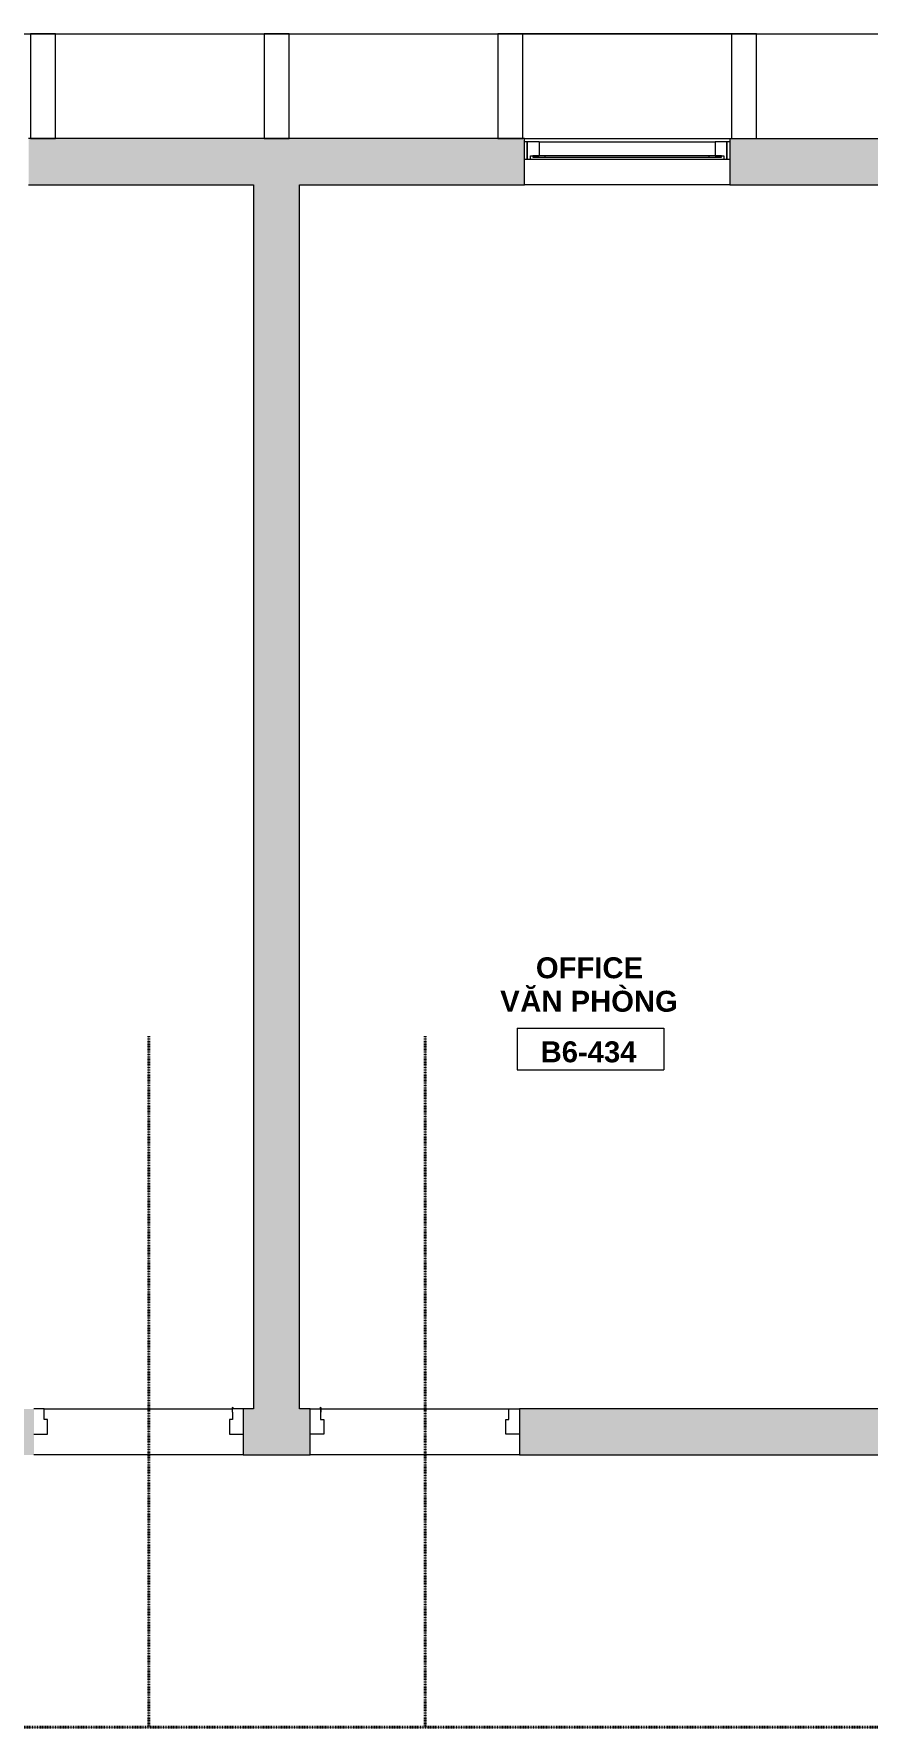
# Model space of a CAD drawing. Header units: millimetres. Extents: x -32790 to 17860, y 16874 to 75497.
# Drawn here: x -14700 to -10713, y 67412 to 75497 of the extents above; entities that cross this region are included whole.
import ezdxf

# ---------------------------------------------------------------- set-up
doc = ezdxf.new("R2010")
doc.units = ezdxf.units.MM
doc.linetypes.add('dash 1-1', pattern=[2, 1, -1])
for name, color, linetype, lineweight in [('A-AREA-IDEN', 2, 'Continuous', 9), ('A-DETL', 90, 'Continuous', 5), ('A-DOOR', 31, 'Continuous', 5), ('A-DOOR-FRAM', 31, 'Continuous', 5), ('A-GLAZ', 151, 'Continuous', 5), ('A-GLAZ-CWMG', 51, 'Continuous', 5), ('A-WALL', 113, 'Continuous', 5), ('A-WALL-PATT', 111, 'Continuous', 5)]:
    doc.layers.add(name, color=color, linetype=linetype, lineweight=lineweight)
doc.styles.add('Arial_B', font='arialbd.ttf', dxfattribs={"height": 100})

# ---------------------------------------------------------------- blocks, each defined once
blk = doc.blocks.new('DP3-D301 - DP3-D301-9166700-4th Traffic Floor Plan - Pedestrian')
at = {"layer": 'A-DOOR'}
for p, q in [((447, 113.1), (447, 94.1)), ((447, 94.1), (450, 94.1)), ((450, 94.1), (450, 108.5))]:
    blk.add_line(p, q, dxfattribs=at)
for centre, radius, start, end in [((450, 113.1), 3, 290.67889, 180), ((450, 113.1), 3, 48.00647, 121.33621), ((450, 113.1), 3, 48.00647, 121.33621), ((450, 113.1), 3, 48.00647, 121.33621), ((450, 113.1), 3, 48.00647, 121.33621), ((450, 113.1), 3, 48.00647, 121.33621), ((450, 113.1), 3, 48.00647, 121.33621), ((450, 113.1), 3, 48.00647, 121.33621), ((452.2, 108.4), 2.19, 120.92467, 176.93383)]:
    blk.add_arc(centre, radius, start, end, dxfattribs=at)
at = {"layer": 'A-DOOR-FRAM'}
for p, q in [((-450, 110), (-500, 110)), ((-450, 60), (-450, 110)), ((450, 94.1), (450, 60)), ((500, 110), (450.7, 110)), ((-435, 60), (-450, 60)), ((-435, -10), (-435, 60)), ((450, 60), (435, 60)), ((435, 60), (435, -10)), ((-500, -10), (-435, -10)), ((435, -10), (500, -10))]:
    blk.add_line(p, q, dxfattribs=at)
blk = doc.blocks.new('DP3-D301 - DP3-D301-9166699-4th Traffic Floor Plan - Pedestrian')
at = {"layer": 'A-DOOR'}
for p, q in [((447, -94.1), (447, -113.1)), ((450, -94.1), (447, -94.1)), ((450, -108.5), (450, -94.1))]:
    blk.add_line(p, q, dxfattribs=at)
for centre, radius, start, end in [((450, -113.1), 3, 180, 69.32111), ((450, -113.1), 3, 238.66379, 311.99353), ((450, -113.1), 3, 238.66379, 311.99353), ((450, -113.1), 3, 238.66379, 311.99353), ((450, -113.1), 3, 238.66379, 311.99353), ((450, -113.1), 3, 238.66379, 311.99353), ((450, -113.1), 3, 238.66379, 311.99353), ((450, -113.1), 3, 238.66379, 311.99353), ((452.2, -108.4), 2.19, 183.06617, 239.07533)]:
    blk.add_arc(centre, radius, start, end, dxfattribs=at)
at = {"layer": 'A-DOOR-FRAM'}
for p, q in [((-500, 10), (-435, 10)), ((-435, 10), (-435, -60)), ((435, 10), (500, 10)), ((435, -60), (435, 10)), ((-450, -60), (-450, -110)), ((-435, -60), (-450, -60)), ((450, -60), (435, -60)), ((450, -94.1), (450, -60)), ((-450, -110), (-500, -110)), ((500, -110), (450.7, -110))]:
    blk.add_line(p, q, dxfattribs=at)
blk = doc.blocks.new('VGU_CLUSTER_W1C - W2C - VGU_CLUSTER_W2C-8584645-4th Traffic Floor Plan - Pedestrian')
at = {"layer": 'A-GLAZ', "lineweight": 9}
for p, q in [((-477, 95), (-490, 95)), ((-477, 95), (-477, 12)), ((-421, 95), (-477, 95)), ((-477, 12), (-477, 95)), ((477, 95), (421, 95)), ((477, 12), (477, 95)), ((490, 95), (477, 95)), ((477, 95), (477, 12)), ((-490, 12), (-477, 12)), ((-477, 12), (-462, 12)), ((-462, 12), (-462, 28)), ((-462, 28), (-421, 28)), ((-421, 28), (-451, 28)), ((-451, 28), (-451, 21)), ((-451, 21), (-391, 21)), ((-391, 21), (-391, 28)), ((391, 28), (391, 21)), ((391, 21), (451, 21)), ((421, 28), (462, 28)), ((451, 28), (421, 28)), ((451, 21), (451, 28)), ((462, 28), (462, 12)), ((462, 12), (477, 12)), ((477, 12), (490, 12))]:
    blk.add_line(p, q, dxfattribs=at)
at = {"layer": 'A-GLAZ'}
for p, q in [((-421, 95), (421, 95)), ((-421, 95), (-421, 28)), ((421, 95), (421, 28)), ((-462, 12), (462, 12)), ((421, 28), (-421, 28)), ((-391, 21), (391, 21))]:
    blk.add_line(p, q, dxfattribs=at)
blk = doc.blocks.new('Rectangular Mullion - TWOG-PROFILE-Mullion-120X500-11670580-4th Traffic Floor Plan - Pedestrian')
at = {"layer": 'A-GLAZ-CWMG'}
for p, q in [((-60, -250), (-60, 250)), ((-60, 250), (60, 250)), ((60, 250), (60, -250)), ((60, -250), (-60, -250))]:
    blk.add_line(p, q, dxfattribs=at)
blk = doc.blocks.new('Rectangular Mullion - TWOG-PROFILE-Mullion-120X500-11670581-4th Traffic Floor Plan - Pedestrian')
at = {"layer": 'A-GLAZ-CWMG'}
for p, q in [((-60, -250), (-60, 250)), ((-60, 250), (60, 250)), ((60, 250), (60, -250)), ((60, -250), (-60, -250))]:
    blk.add_line(p, q, dxfattribs=at)
blk = doc.blocks.new('Rectangular Mullion - TWOG-PROFILE-Mullion-120X500-11670582-4th Traffic Floor Plan - Pedestrian')
at = {"layer": 'A-GLAZ-CWMG'}
for p, q in [((-60, -250), (-60, 250)), ((-60, 250), (60, 250)), ((60, 250), (60, -250)), ((60, -250), (-60, -250))]:
    blk.add_line(p, q, dxfattribs=at)
blk = doc.blocks.new('Rectangular Mullion - TWOG-PROFILE-Mullion-120X500-V30-4th Traffic Floor Plan - Pedestrian')
at = {"layer": 'A-GLAZ-CWMG'}
for p, q in [((-18066.6, 75497), (-19063.3, 75497)), ((-19054.9, 74997), (-18074.9, 74997))]:
    blk.add_line(p, q, dxfattribs=at)
blk = doc.blocks.new('Room Tag - Room Tag-8377849-4th Traffic Floor Plan - Pedestrian')
at = {"layer": 'A-AREA-IDEN'}
for p, q in [((-7, -0.80625), (-7, -4.80625)), ((-7, -0.80625), (7, -0.80625)), ((7, -0.80625), (7, -4.80625)), ((-7, -4.80625), (7, -4.80625))]:
    blk.add_line(p, q, dxfattribs=at)

msp = doc.modelspace()

# ---------------------------------------------------------------- hatches: boundary and pattern name
at = {"layer": 'A-WALL-PATT'}
h = msp.add_hatch(color=256, dxfattribs=at)
h.paths.add_polyline_path([(-13649.9, 74777), (-12354.9, 74777), (-12354.9, 74997), (-14724.9, 74997), (-14724.9, 74777)])
h.paths.add_polyline_path([(-11374.9, 74777), (-10604.9, 74777), (-10604.9, 74997), (-11374.9, 74997), (-11374.9, 74792)])
h.paths.add_polyline_path([(-15704.9, 74777), (-15704.9, 74997), (-16474.9, 74997), (-16474.9, 74777)])
msp.add_hatch(color=256, dxfattribs=at).paths.add_polyline_path([(-13429.9, 68932), (-13429.9, 74777), (-13649.9, 74777), (-13649.9, 68932)])
h = msp.add_hatch(color=256, dxfattribs=at)
h.paths.add_polyline_path([(-10286.4, 68712), (-10204.9, 68712), (-10204.9, 68932), (-12379.9, 68932), (-12379.9, 68712)])
h.paths.add_polyline_path([(-16779.9, 68712), (-14699.9, 68712), (-14699.9, 68932), (-19079.9, 68932), (-19079.9, 68712), (-16999.9, 68712)])
h.paths.add_polyline_path([(-13429.9, 68712), (-13379.9, 68712), (-13379.9, 68932), (-13699.9, 68932), (-13699.9, 68712), (-13649.9, 68712)])
h.paths.add_polyline_path([(-25709.9, 68712), (-21399.9, 68712), (-21399.9, 68932), (-25709.9, 68932), (-25709.9, 68751)])
h.paths.add_polyline_path([(-20114.4, 68712), (-20079.9, 68712), (-20079.9, 68932), (-20399.9, 68932), (-20399.9, 68712), (-20129.9, 68712)])

# ---------------------------------------------------------------- linework, layer by layer
at = {"layer": 'A-DETL', "linetype": 'dash 1-1', "lineweight": 40}
for p, q in [((-14149.9, 67412.5), (-14149.9, 70712.5)), ((-12829.9, 67412.5), (-12829.9, 70712.5)), ((12933.1, 67412.5), (-22919.9, 67412.5))]:
    msp.add_line(p, q, dxfattribs=at)
at = {"layer": 'A-WALL'}
for p, q in [((-23379.9, 75497.1), (-9774.9, 75497.1)), ((-12354.9, 74997), (-11374.9, 74997)), ((-11374.9, 74777), (-12354.9, 74777)), ((-14649.9, 68932), (-13752.9, 68932)), ((-13326.9, 68932), (-12429.9, 68932)), ((-13699.9, 68712), (-14699.9, 68712)), ((-12379.9, 68712), (-13379.9, 68712))]:
    msp.add_line(p, q, dxfattribs=at)
at = {"layer": 'A-WALL', "lineweight": 15}
for p, q in [((-12354.9, 74997), (-14724.9, 74997)), ((-12354.9, 74777), (-12354.9, 74997)), ((-11374.9, 74997), (-11374.9, 74777)), ((-11374.9, 74997), (-7748.3, 74997)), ((-14724.9, 74777), (-13649.9, 74777)), ((-13649.9, 74777), (-13649.9, 68932)), ((-13429.9, 68932), (-13429.9, 74777)), ((-13429.9, 74777), (-12354.9, 74777)), ((-11374.9, 74777), (-10604.9, 74777)), ((-13649.9, 68932), (-13699.9, 68932)), ((-13699.9, 68932), (-13699.9, 68712)), ((-13379.9, 68932), (-13429.9, 68932)), ((-13379.9, 68712), (-13379.9, 68932)), ((-10204.9, 68932), (-12379.9, 68932)), ((-12379.9, 68932), (-12379.9, 68712)), ((-13699.9, 68712), (-13379.9, 68712)), ((-12379.9, 68712), (-10204.9, 68712))]:
    msp.add_line(p, q, dxfattribs=at)

# ---------------------------------------------------------------- block references
at = {"layer": 'A-AREA-IDEN', "xscale": 49.99999999999998, "yscale": 49.99999999999998, "zscale": 49.99999999999998}
msp.add_blockref('Room Tag - Room Tag-8377849-4th Traffic Floor Plan - Pedestrian', (-12040, 70790.6), dxfattribs=at)
at = {"layer": 'A-DOOR-FRAM'}
msp.add_blockref('DP3-D301 - DP3-D301-9166700-4th Traffic Floor Plan - Pedestrian', (-14199.9, 68822), dxfattribs=at)
at = {"layer": 'A-DOOR-FRAM', "rotation": 180}
msp.add_blockref('DP3-D301 - DP3-D301-9166699-4th Traffic Floor Plan - Pedestrian', (-12879.9, 68822), dxfattribs=at)
at = {"layer": 'A-GLAZ'}
msp.add_blockref('VGU_CLUSTER_W1C - W2C - VGU_CLUSTER_W2C-8584645-4th Traffic Floor Plan - Pedestrian', (-11864.9, 74887), dxfattribs=at)
at = {"layer": 'A-GLAZ-CWMG', "extrusion": (0, 0, -1)}
for name, p in [('Rectangular Mullion - TWOG-PROFILE-Mullion-120X500-11670581-4th Traffic Floor Plan - Pedestrian', (14656.6, 75247)), ('Rectangular Mullion - TWOG-PROFILE-Mullion-120X500-11670582-4th Traffic Floor Plan - Pedestrian', (13539.9, 75247)), ('Rectangular Mullion - TWOG-PROFILE-Mullion-120X500-11670581-4th Traffic Floor Plan - Pedestrian', (12423.3, 75247)), ('Rectangular Mullion - TWOG-PROFILE-Mullion-120X500-11670580-4th Traffic Floor Plan - Pedestrian', (11306.6, 75247))]:
    msp.add_blockref(name, p, dxfattribs=at)
at = {"layer": 'A-GLAZ-CWMG'}
msp.add_blockref('Rectangular Mullion - TWOG-PROFILE-Mullion-120X500-V30-4th Traffic Floor Plan - Pedestrian', (6700, 0), dxfattribs=at)

# ---------------------------------------------------------------- texts
at = {"layer": 'A-AREA-IDEN', "char_height": 100, "attachment_point": 1, "style": 'Arial_B'}
for s, insert, width in [('OFFICE', (-12301.1, 71088), 629.325), ('\\fArial|b1|i0|c0|p34|;V', (-12471.6, 70928.3), 116.245), ('ĂN PHÒNG', (-12375.7, 70928.3), 925.949), ('B6-434', (-12278.4, 70686.8), 565.19)]:
    msp.add_mtext(s, dxfattribs=dict(at, insert=insert, width=width))

doc.saveas('drawing.dxf')
